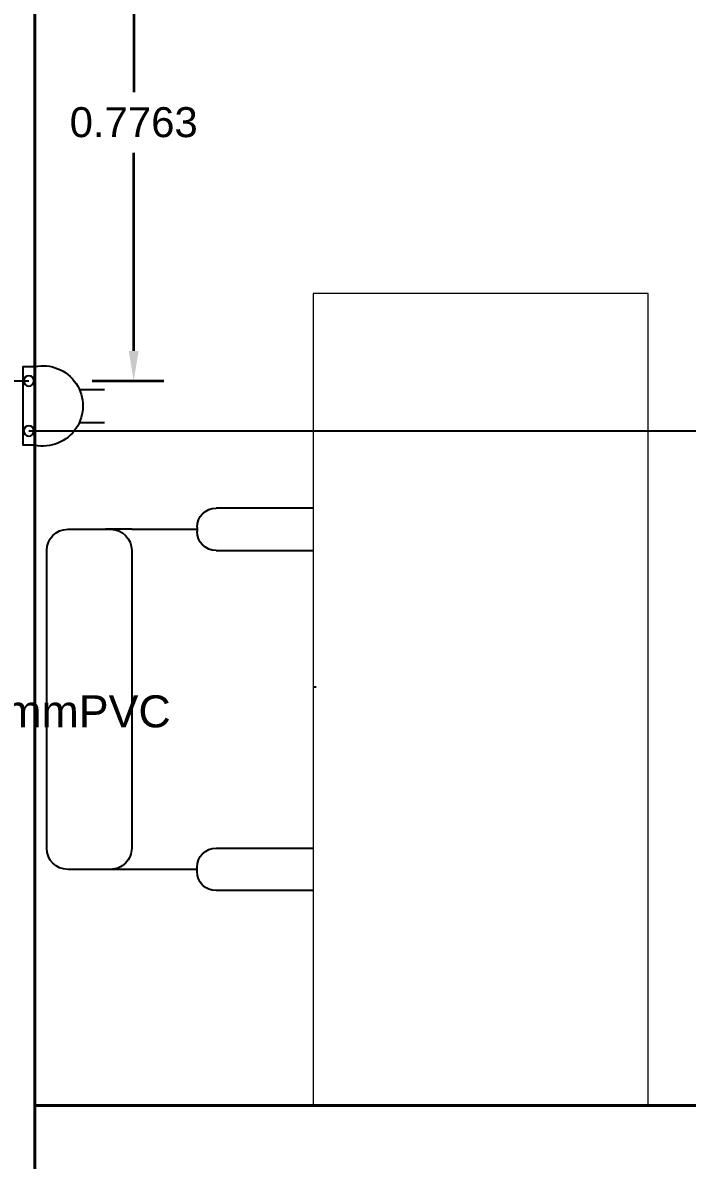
# Model space of a CAD drawing. Header units: inches. Extents: x 3955 to 4125, y 4886 to 4983.
# Drawn here: x 4042.075 to 4043.073, y 4934.815 to 4936.523 of the extents above; entities that cross this region are included whole.
import ezdxf

# ---------------------------------------------------------------- set-up
doc = ezdxf.new("R2010")
doc.units = ezdxf.units.IN
doc.header["$MEASUREMENT"] = 0
doc.layers.get('0').update_dxf_attribs({"lineweight": 35})
doc.layers.get('Defpoints').update_dxf_attribs({"lineweight": 25})
for name, color, linetype, lineweight in [('DIM', 6, 'Continuous', 20), ('DIM IN', 12, 'Continuous', 15), ('walls', 7, 'Continuous', 40)]:
    doc.layers.add(name, color=color, linetype=linetype, lineweight=lineweight)
for name, color, linetype in [('E-POWER', 3, 'Continuous'), ('E-TEXT', 2, 'Continuous'), ('finish', 32, 'Continuous'), ('N Wiring', 255, 'Continuous'), ('UMG-ML', 251, 'Continuous')]:
    doc.layers.add(name, color=color, linetype=linetype)
doc.styles.get("Standard").update_dxf_attribs({"font": 'arial.ttf'})
doc.dimstyles.get("Standard").update_dxf_attribs({"dimtxt": 0.18, "dimasz": 0.18, "dimexe": 0.18, "dimexo": 0.0625, "dimgap": 0.09, "dimtad": 0, "dimtih": 1, "dimtoh": 1, "dimdec": 4, "dimzin": 0, "dimdsep": 46, "dimtxsty": 'Standard', "dimcen": 0.09, "dimadec": 0, "dimazin": 0, "dimtfac": 1, "dimtdec": 4, "dimtofl": 0, "dimtmove": 0, "dimatfit": 3, "dimfxl": 1, "dimtolj": 1, "dimtzin": 0, "dimarcsym": 0})

# ---------------------------------------------------------------- blocks, each defined once
blk = doc.blocks.new('A$C62E15A51')
at = {"layer": 'UMG-ML', "color": 34}
for p, q in [((0.5106, 0.4044), (0.0638, 0.4044)), ((0.0319, 0.3725), (0.0319, 0.3086)), ((0.5425, 0.3086), (0.5425, 0.3725)), ((0.0319, 0.2767), (0.0319, 0.3163)), ((0.5425, 0.2767), (0.5425, 0.3163)), ((0.0319, 0.2767), (0.0319, 0.1787)), ((0.0638, 0.2767), (0.5106, 0.2767)), ((0.5425, 0.1787), (0.5425, 0.2767)), ((0.0287, 0.1787), (0.0351, 0.1787)), ((0.5457, 0.1787), (0.5393, 0.1787)), ((0, 0.0044), (0, 0.15)), ((0.0638, 0.15), (0.0638, 0.0044)), ((0.5106, 0.15), (0.5106, 0.0044)), ((0.5744, 0.0044), (0.5744, 0.15)), ((0.269, 0), (0.269, 0.0044))]:
    blk.add_line(p, q, dxfattribs=at)
for centre, radius, start, end in [((0.0638, 0.3725), 0.0319, 90.0003, 180.0003), ((0.5106, 0.3725), 0.0319, 0.0003, 90.0003), ((0.0638, 0.3086), 0.0319, 180.0003, 270.0003), ((0.5106, 0.3086), 0.0319, 270.0003, 0.0003), ((0.0287, 0.15), 0.0287, 90.0003, 180.0003), ((0.0351, 0.15), 0.0287, 0.0003, 90.0003), ((0.5393, 0.15), 0.0287, 90.0003, 180.0003), ((0.5457, 0.15), 0.0287, 0.0003, 90.0003)]:
    blk.add_arc(centre, radius, start, end, dxfattribs=at)
blk = doc.blocks.new('S2')
at = {"linetype": 'Continuous'}
for p, q in [((-61.5, 166.8), (-61.5, 260)), ((61.5, 166.8), (61.5, 260))]:
    blk.add_line(p, q, dxfattribs=at)
blk.add_line((-147, 0), (147, 0))
blk.add_lwpolyline([(147, 0), (-147, 0), (-147, -43.5), (147, -43.5)], close=True)
for centre in [(-93.3, -21.8), (93.3, -21.8)]:
    blk.add_circle(centre, 19.4)
blk.add_arc((0, 30), 150, 348.4616, 191.5384, dxfattribs=at)
blk = doc.blocks.new('*D324')
at = {"layer": 'Defpoints', "color": 0}
for p in [(3555.5178, 1339.1132, 0), (3555.6752, 1339.1132), (3555.5178, 1338.3369, 0)]:
    blk.add_point(p, dxfattribs=at)
at = {"layer": 'DIM', "color": 0, "lineweight": -2, "transparency": 16777216}
for p, q in [((3555.6127, 1339.1132), (3555.7202, 1339.1132)), ((3555.6752, 1339.0682), (3555.6752, 1338.7706)), ((3555.6752, 1338.3819), (3555.6752, 1338.6796)), ((3555.6127, 1338.3369), (3555.7202, 1338.3369))]:
    blk.add_line(p, q, dxfattribs=at)
at = {"layer": 'DIM', "color": 0, "transparency": 16777216}
for points in [[(3555.6677, 1339.0682), (3555.6827, 1339.0682), (3555.6752, 1339.1132)], [(3555.6677, 1338.3819), (3555.6827, 1338.3819), (3555.6752, 1338.3369)]]:
    blk.add_solid(points, dxfattribs=at)
at = {"layer": 'DIM', "color": 0, "transparency": 16777216, "insert": (3555.6752, 1338.7251), "char_height": 0.045, "attachment_point": 5}
blk.add_mtext('\\A1;0.7763', dxfattribs=at)
blk = doc.blocks.new('A$C606D7A20')
at = {"layer": 'DIM IN', "ltscale": 2.5, "elevation": 0}
blk.add_lwpolyline([(28.56844, -3.56734), (28.56844, -2.34815), (28.06545, -2.34815), (28.06545, -3.56734)], close=True, dxfattribs=at)
at = {"layer": 'N Wiring'}
blk.add_lwpolyline([(27.53619, -2.43051), (27.53619, -2.43955, 0.4142136), (27.57619, -2.47955), (27.63868, -2.47955)], format="xyb", dxfattribs=at)
blk.add_lwpolyline([(27.63868, -2.55464), (30.13829, -2.55464)], dxfattribs=at)
at = {"layer": 'walls', "ltscale": 2.5}
for p, q in [((27.64743, -1.70324), (27.64743, -5.29784)), ((27.64743, -3.56734), (31.33743, -3.56734))]:
    blk.add_line(p, q, dxfattribs=at)
at = {"layer": 'E-POWER', "xscale": -0.0004022874689625001, "yscale": 0.0004022874689625001, "zscale": 0.0004022874689625001, "rotation": 270}
blk.add_blockref('S2', (27.64743, -2.51709), dxfattribs=at)
at = {"layer": 'finish', "ltscale": 2.5, "xscale": -1, "rotation": 90.00034347996407}
blk.add_blockref('A$C62E15A51', (28.06982, -2.67054, 0), dxfattribs=at)
at = {"layer": 'E-TEXT', "insert": (26.83318, -2.87161, 0), "char_height": 0.0480602, "attachment_point": 1}
blk.add_mtext_dynamic_manual_height_columns('20A,C25R/DB-B\\P3*4mm2CUXLPE/PVC,25mmPVC CONDUIT EXPOSED', width=0.8333528, gutter_width=12.5, heights=[0.22794], dxfattribs=at)
at = {"layer": 'DIM'}
dim = blk.add_linear_dim(base=(27.79611, -1.70324, 0), p1=(27.63868, -2.47955), p2=(27.63868, -1.70324), angle=90, dimstyle='Standard', dxfattribs=at)
dim.commit()
dim.dimension.update_dxf_attribs({"geometry": '*D324', "text_midpoint": (27.79611, -2.09139, 0), "insert": (-3527.87912, -1340.81648)})

msp = doc.modelspace()

# ---------------------------------------------------------------- block references
msp.add_blockref('A$C606D7A20', (4014.4456, 4938.4649))

doc.saveas('drawing.dxf')
